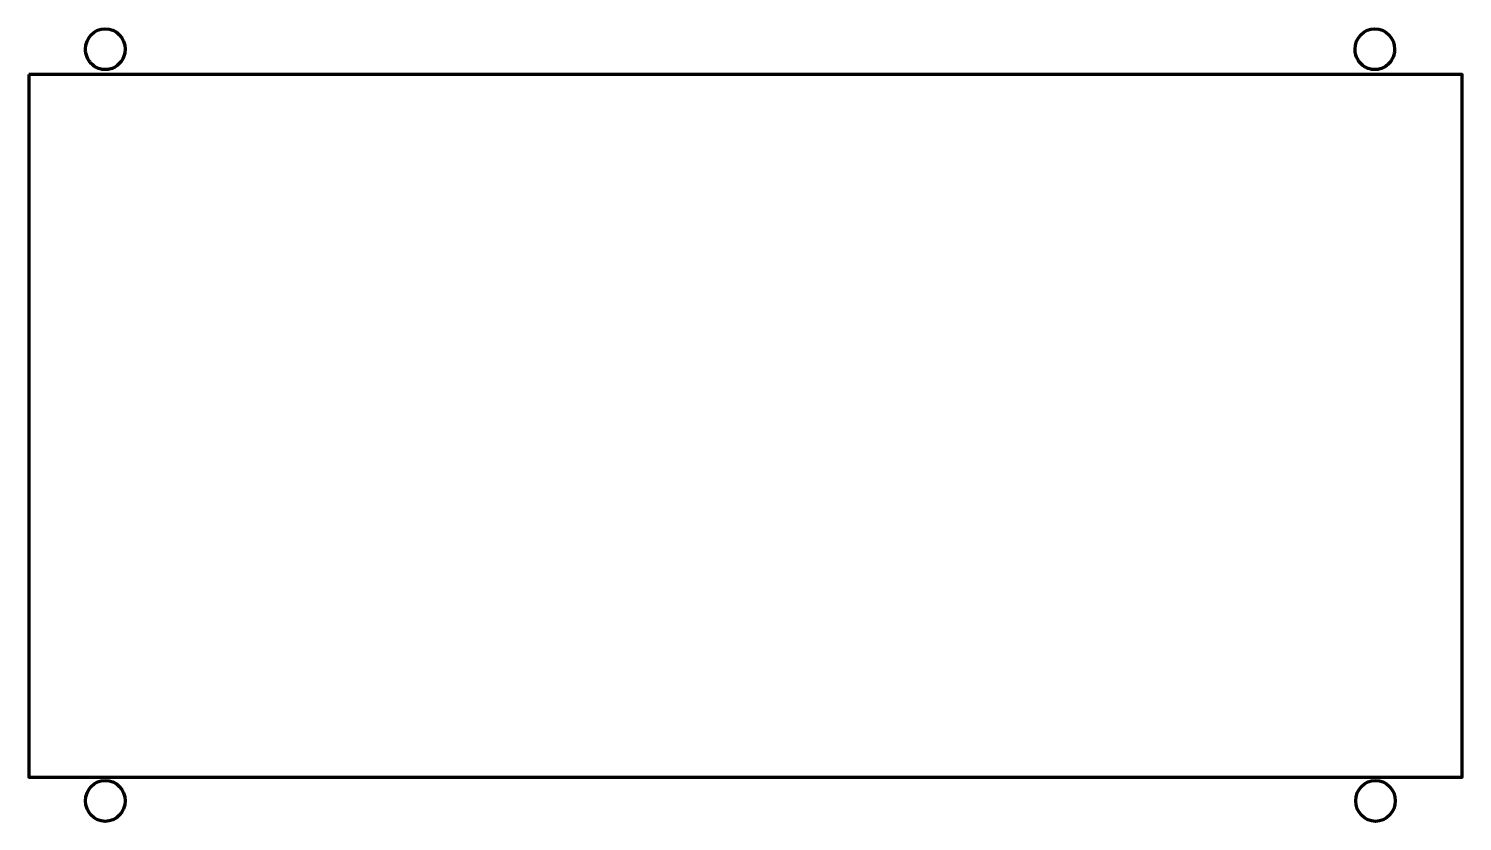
# Model space of a CAD drawing. Header units: inches. Extents: x -0.56 to 3.57, y -2.65 to -0.36.
import ezdxf

# ---------------------------------------------------------------- set-up
doc = ezdxf.new("R2010")
doc.units = ezdxf.units.IN
doc.header["$MEASUREMENT"] = 0
doc.layers.add('Layer 1', color=7, linetype='Continuous')

# ---------------------------------------------------------------- blocks, each defined once
blk = doc.blocks.new('block 2')
at = {"layer": 'Layer 1', "color": 142, "lineweight": 158}
blk.add_lwpolyline([(-0.5613, -0.4939), (-0.5613, -2.5208), (3.5741, -2.5208), (3.5741, -0.4939), (-0.5613, -0.4939)], dxfattribs=at)
for points, knots in [([(-0.3876, -0.4541), (-0.3856, -0.4572), (-0.3833, -0.4601), (-0.3807, -0.4628), (-0.3729, -0.4708), (-0.363, -0.4765), (-0.3518, -0.4789), (-0.3481, -0.4797), (-0.3442, -0.4801), (-0.3403, -0.4801), (-0.3364, -0.4801), (-0.3325, -0.4797), (-0.3288, -0.4789), (-0.3176, -0.4765), (-0.3077, -0.4708), (-0.2999, -0.4628), (-0.2973, -0.4601), (-0.295, -0.4572), (-0.293, -0.4541), (-0.2889, -0.4478), (-0.2859, -0.4406), (-0.2844, -0.4329), (-0.2836, -0.4291), (-0.2832, -0.4251), (-0.2832, -0.421), (-0.2832, -0.3884), (-0.3088, -0.362), (-0.3403, -0.362), (-0.3718, -0.362), (-0.3974, -0.3884), (-0.3974, -0.421), (-0.3974, -0.4251), (-0.397, -0.4291), (-0.3962, -0.4329), (-0.3947, -0.4406), (-0.3918, -0.4478), (-0.3876, -0.4541)], [0, 0, 0, 0, 1, 1, 1, 2, 2, 2, 3, 3, 3, 4, 4, 4, 5, 5, 5, 6, 6, 6, 7, 7, 7, 8, 8, 8, 9, 9, 9, 10, 10, 10, 11, 11, 11, 12, 12, 12, 12]), ([(3.2744, -0.4541), (3.2764, -0.4572), (3.2788, -0.4601), (3.2813, -0.4628), (3.2891, -0.4708), (3.2991, -0.4765), (3.3102, -0.4789), (3.3139, -0.4797), (3.3178, -0.4801), (3.3217, -0.4801), (3.3257, -0.4801), (3.3295, -0.4797), (3.3332, -0.4789), (3.3444, -0.4765), (3.3543, -0.4708), (3.3621, -0.4628), (3.3647, -0.4601), (3.367, -0.4572), (3.3691, -0.4541), (3.3732, -0.4478), (3.3761, -0.4406), (3.3776, -0.4329), (3.3784, -0.4291), (3.3788, -0.4251), (3.3788, -0.421), (3.3788, -0.3884), (3.3532, -0.362), (3.3217, -0.362), (3.2902, -0.362), (3.2646, -0.3884), (3.2646, -0.421), (3.2646, -0.4251), (3.265, -0.4291), (3.2658, -0.4329), (3.2673, -0.4406), (3.2703, -0.4478), (3.2744, -0.4541)], [0, 0, 0, 0, 1, 1, 1, 2, 2, 2, 3, 3, 3, 4, 4, 4, 5, 5, 5, 6, 6, 6, 7, 7, 7, 8, 8, 8, 9, 9, 9, 10, 10, 10, 11, 11, 11, 12, 12, 12, 12]), ([(-0.3403, -2.5297), (-0.3718, -2.5297), (-0.3974, -2.5562), (-0.3974, -2.5888), (-0.3974, -2.6214), (-0.3718, -2.6479), (-0.3403, -2.6479), (-0.3088, -2.6479), (-0.2832, -2.6214), (-0.2832, -2.5888), (-0.2832, -2.5562), (-0.3088, -2.5297), (-0.3403, -2.5297)], [0, 0, 0, 0, 1, 1, 1, 2, 2, 2, 3, 3, 3, 4, 4, 4, 4]), ([(3.3236, -2.5297), (3.2921, -2.5297), (3.2665, -2.5562), (3.2665, -2.5888), (3.2665, -2.6214), (3.2921, -2.6479), (3.3236, -2.6479), (3.3551, -2.6479), (3.3807, -2.6214), (3.3807, -2.5888), (3.3807, -2.5562), (3.3551, -2.5297), (3.3236, -2.5297)], [0, 0, 0, 0, 1, 1, 1, 2, 2, 2, 3, 3, 3, 4, 4, 4, 4])]:
    blk.add_open_spline(points, degree=3, knots=knots, dxfattribs=at)

msp = doc.modelspace()

# ---------------------------------------------------------------- block references
at = {"layer": 'Layer 1'}
msp.add_blockref('block 2', (0, 0), dxfattribs=at)

doc.saveas('drawing.dxf')
